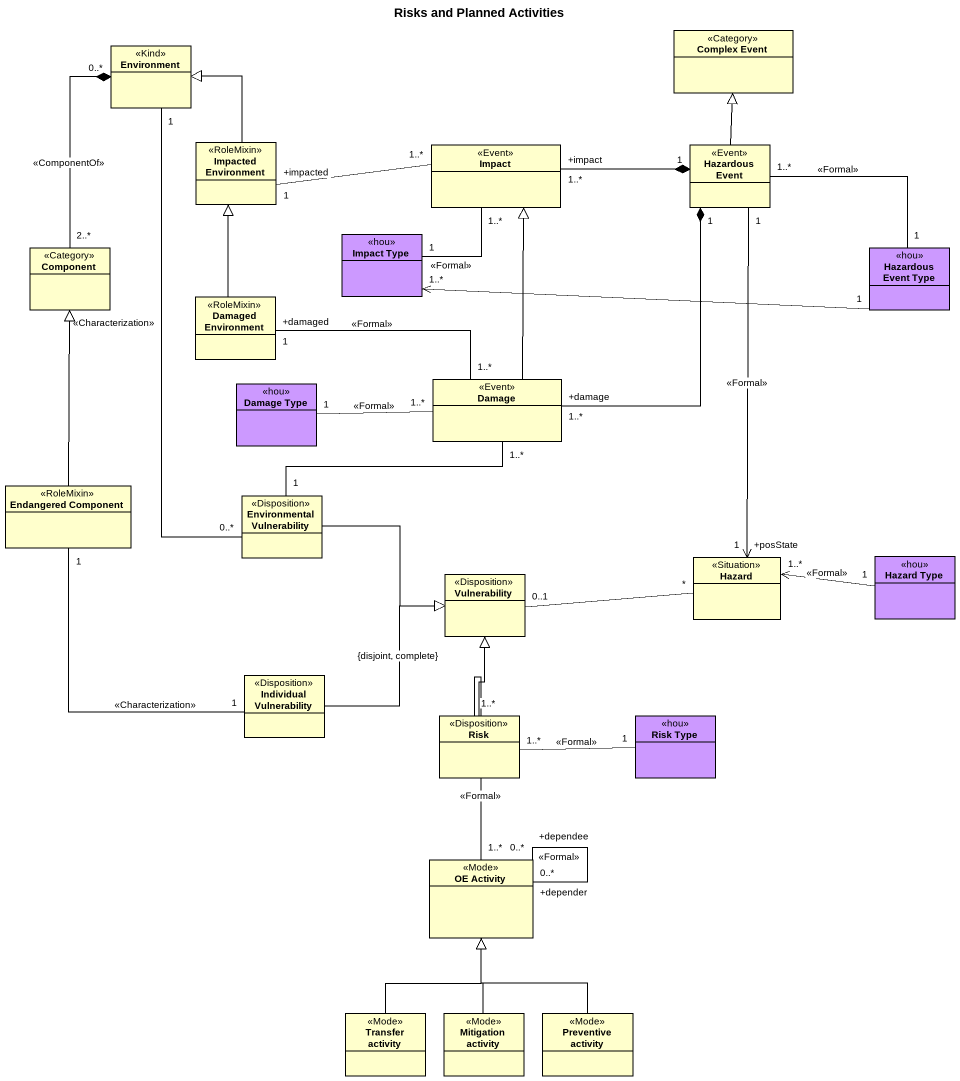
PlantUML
@startuml
title Risks and Planned Activities
hide circle
hide empty members
class "Complex Event" as Complex_Event <<Category>>
class Environment <<Kind>>
class "Impacted Environment" as Impacted_Environment <<RoleMixin>>
class Impact <<Event>>
class "Hazardous Event" as Hazardous_Event <<Event>>
class "Impact Type" as Impact_Type <<hou>> #CC99FF
class "Component" as Component_ <<Category>>
class "Hazardous Event Type" as Hazardous_Event_Type <<hou>> #CC99FF
class "Damaged Environment" as Damaged_Environment <<RoleMixin>>
class "Damage Type" as Damage_Type <<hou>> #CC99FF
class Damage <<Event>>
class "Endangered Component" as Endangered_Component <<RoleMixin>>
class "Environmental Vulnerability" as Environmental_Vulnerability <<Disposition>>
class Hazard <<Situation>>
class "Hazard Type" as Hazard_Type <<hou>> #CC99FF
class Vulnerability <<Disposition>>
class "Individual Vulnerability" as Individual_Vulnerability <<Disposition>>
class Risk <<Disposition>>
class "Risk Type" as Risk_Type <<hou>> #CC99FF
class "OE Activity" as OE_Activity <<Mode>>
class "Transfer activity" as Transfer_activity <<Mode>>
class "Mitigation activity" as Mitigation_activity <<Mode>>
class "Preventive activity" as Preventive_activity <<Mode>>
Environment "0..*" *-- "2..*" Component_ : <<ComponentOf>>
Environment "1" -- "0..*" Environmental_Vulnerability : <<Characterization>>
Impacted_Environment -up-|> Environment
Impacted_Environment "+impacted\n1" -right- "1..*" Impact
Impact "1..*" -- "1" Impact_Type : <<Formal>>
Hazardous_Event -up-|> Complex_Event
Hazardous_Event "1" *-left- "+impact\n1..*" Impact
Hazardous_Event "1..*" -right- "1" Hazardous_Event_Type : <<Formal>>
Hazardous_Event "1" *-- "+damage\n1..*" Damage
Impact_Type "1..*" <-right- "1" Hazardous_Event_Type
Damaged_Environment -up-|> Impacted_Environment
Damage -up-|> Impact
Damage "1..*" -left- "+damaged\n1" Damaged_Environment : <<Formal>>
Damage "1..*" -left- "1" Damage_Type : <<Formal>>
Endangered_Component -up-|> Component_
Environmental_Vulnerability "1" -right- "1..*" Damage
Environmental_Vulnerability -right-|> Vulnerability
Hazard "+posState\n1" <-up- "1" Hazardous_Event : <<Formal>>
Hazard "*" -left- "0..1" Vulnerability
Hazard_Type "1" -left-> "1..*" Hazard : <<Formal>>
Individual_Vulnerability "1" -up- "1" Endangered_Component : <<Characterization>>
Individual_Vulnerability -right-|> Vulnerability : {disjoint, complete}
Risk -up-|> Vulnerability
Risk_Type "1" -left- "1..*" Risk : <<Formal>>
OE_Activity "1..*" -up- "1..*" Risk : <<Formal>>
OE_Activity "+depender\n0..*" -- "+dependee\n0..*" OE_Activity : <<Formal>>
Transfer_activity -up-|> OE_Activity
Mitigation_activity -up-|> OE_Activity
Preventive_activity -up-|> OE_Activity
@enduml
